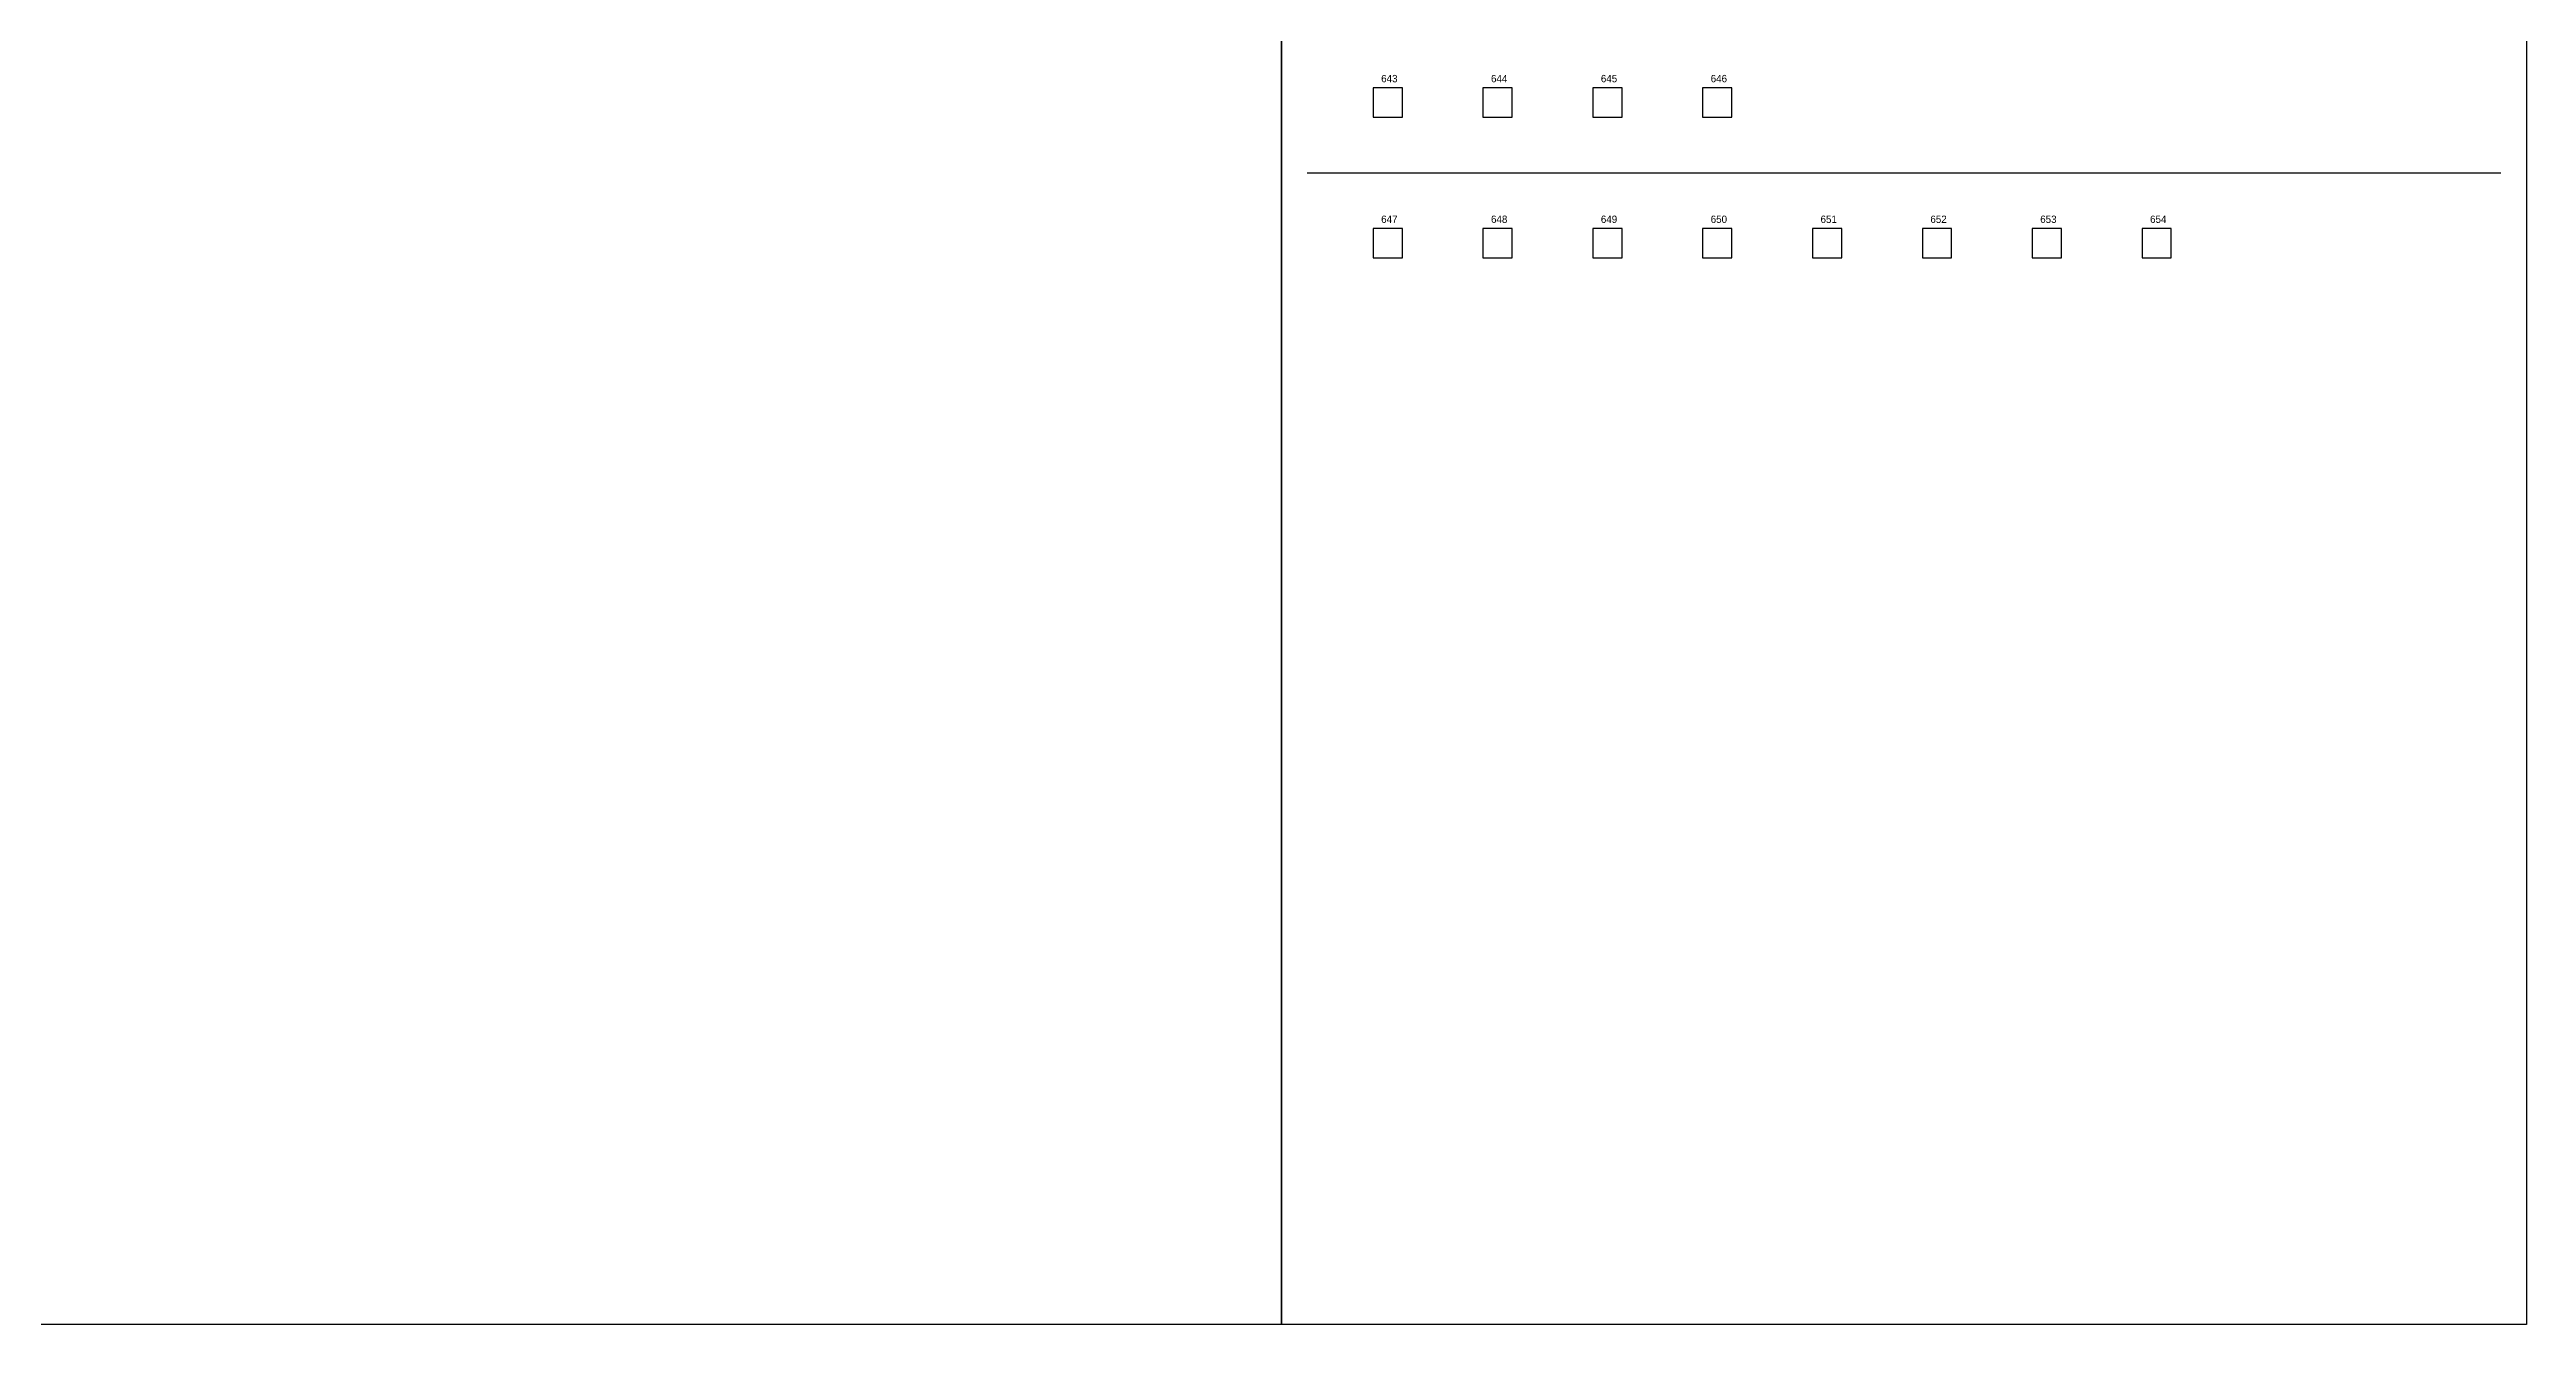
# Model space of a CAD drawing. Header units: metres. Extents: x 0 to 1360, y -2750 to 0.
# Drawn here: x 684 to 1360, y -2750 to -2402 of the extents above; entities that cross this region are included whole.
import ezdxf

# ---------------------------------------------------------------- set-up
doc = ezdxf.new("R2010")
doc.units = ezdxf.units.M
for name, color, linetype in [('FITTING', 5, 'Continuous'), ('SYS-BORDER', 8, 'Continuous'), ('SYS-DIVIDER', 253, 'Continuous'), ('TEXT-SEQ', 3, 'Continuous')]:
    doc.layers.add(name, color=color, linetype=linetype)

msp = doc.modelspace()

# ---------------------------------------------------------------- linework, layer by layer
at = {"layer": 'FITTING'}
for points in [[(1045, -2420.4), (1053, -2420.4), (1053, -2412.4), (1045, -2412.4), (1045, -2420.4)], [(1075, -2420.4), (1083, -2420.4), (1083, -2412.4), (1075, -2412.4), (1075, -2420.4)], [(1105, -2420.4), (1113, -2420.4), (1113, -2412.4), (1105, -2412.4), (1105, -2420.4)], [(1135, -2420.4), (1143, -2420.4), (1143, -2412.4), (1135, -2412.4), (1135, -2420.4)], [(1045, -2458.8), (1053, -2458.8), (1053, -2450.8), (1045, -2450.8), (1045, -2458.8)], [(1075, -2458.8), (1083, -2458.8), (1083, -2450.8), (1075, -2450.8), (1075, -2458.8)], [(1105, -2458.8), (1113, -2458.8), (1113, -2450.8), (1105, -2450.8), (1105, -2458.8)], [(1135, -2458.8), (1143, -2458.8), (1143, -2450.8), (1135, -2450.8), (1135, -2458.8)], [(1165, -2458.8), (1173, -2458.8), (1173, -2450.8), (1165, -2450.8), (1165, -2458.8)], [(1195, -2458.8), (1203, -2458.8), (1203, -2450.8), (1195, -2450.8), (1195, -2458.8)], [(1225, -2458.8), (1233, -2458.8), (1233, -2450.8), (1225, -2450.8), (1225, -2458.8)], [(1255, -2458.8), (1263, -2458.8), (1263, -2450.8), (1255, -2450.8), (1255, -2458.8)]]:
    msp.add_lwpolyline(points, dxfattribs=at)
at = {"layer": 'SYS-BORDER'}
for points in [[(680, -2200), (1020, -2200), (1020, -2750), (680, -2750), (680, -2200)], [(1020, -2200), (1360, -2200), (1360, -2750), (1020, -2750), (1020, -2200)]]:
    msp.add_lwpolyline(points, dxfattribs=at)
at = {"layer": 'SYS-DIVIDER'}
msp.add_line((1027, -2435.6), (1353, -2435.6), dxfattribs=at)

# ---------------------------------------------------------------- texts
at = {"layer": 'TEXT-SEQ'}
for s, p in [('643', (1047.2, -2410.9)), ('644', (1077.2, -2410.9)), ('645', (1107.2, -2410.9)), ('646', (1137.2, -2410.9)), ('647', (1047.2, -2449.3)), ('648', (1077.2, -2449.3)), ('649', (1107.2, -2449.3)), ('650', (1137.2, -2449.3)), ('651', (1167.2, -2449.3)), ('652', (1197.2, -2449.3)), ('653', (1227.2, -2449.3)), ('654', (1257.2, -2449.3))]:
    msp.add_text(s, height=2, dxfattribs=at).set_placement(p)

doc.saveas('drawing.dxf')
